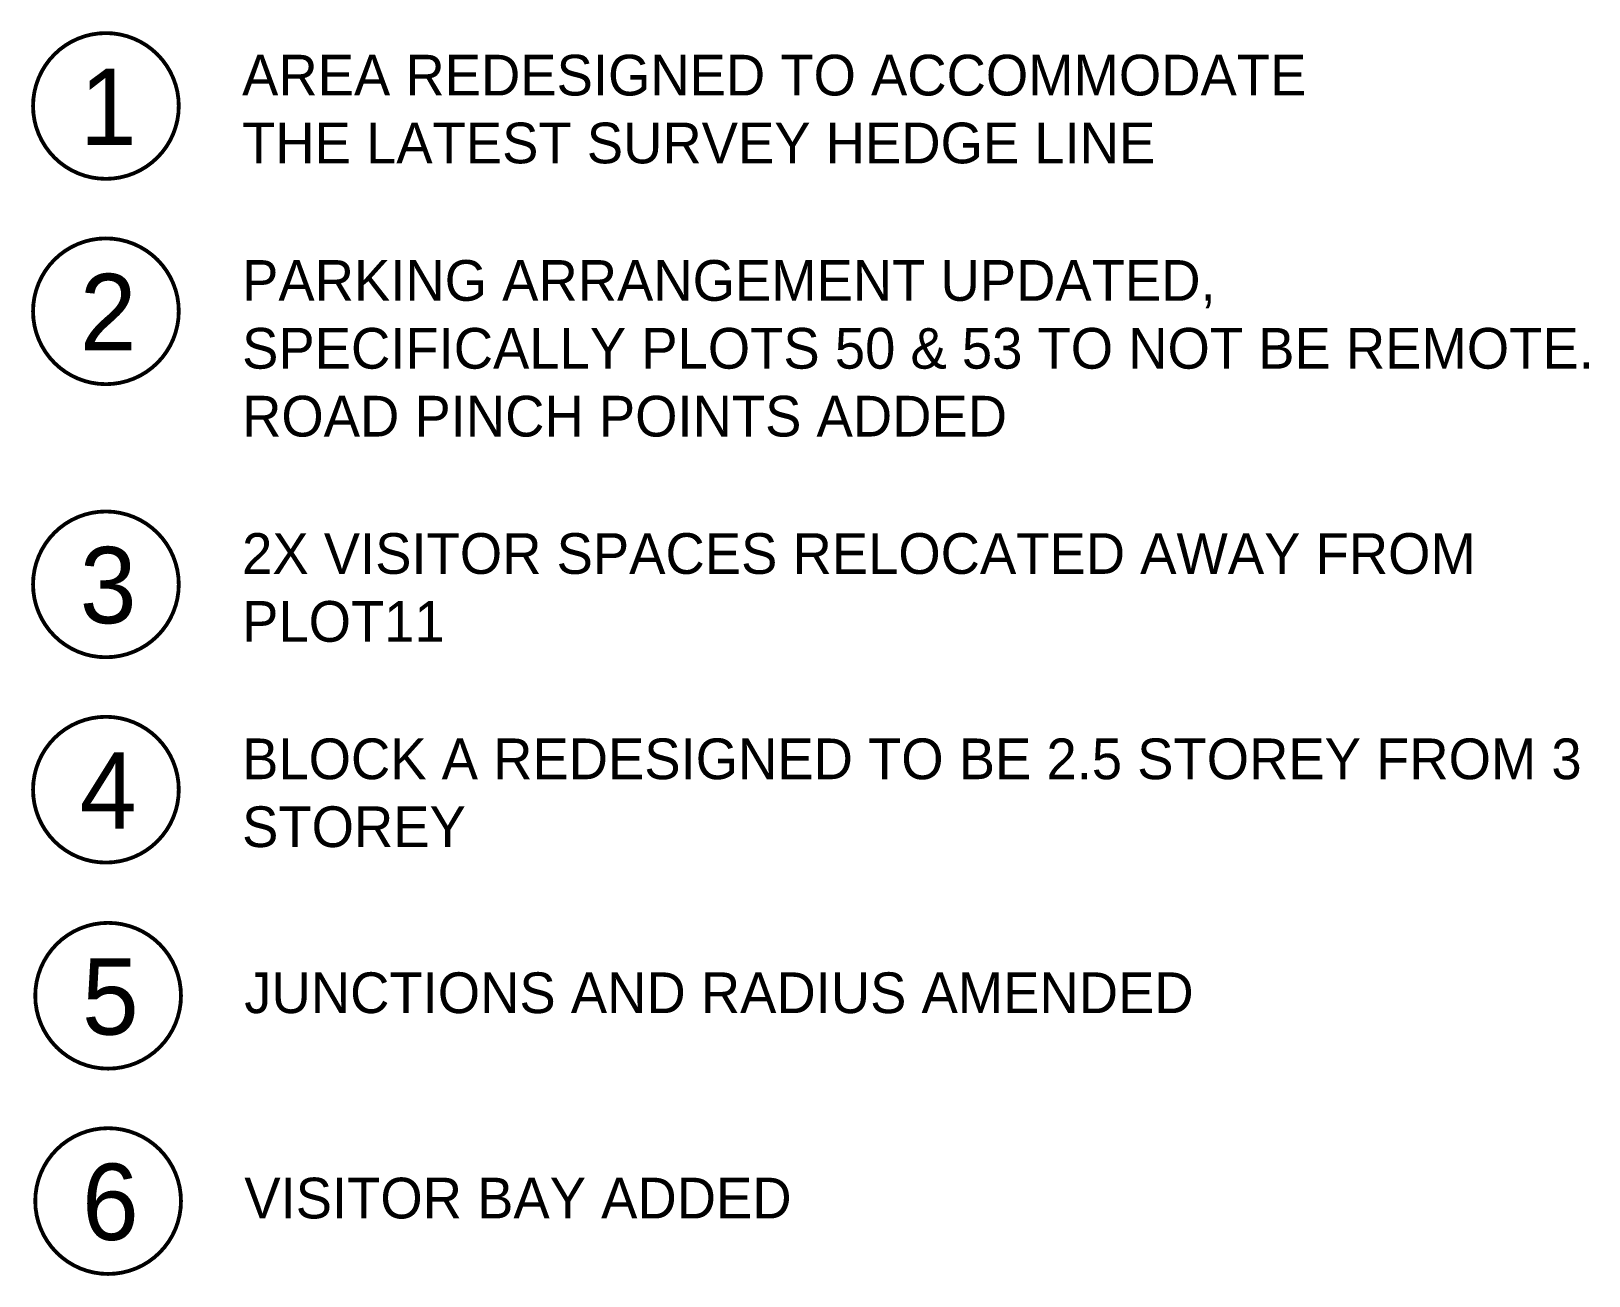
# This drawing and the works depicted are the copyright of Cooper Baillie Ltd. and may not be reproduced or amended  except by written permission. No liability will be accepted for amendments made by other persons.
# Model space of a CAD drawing. Header units: millimetres. Extents: x 417385519 to 419804394, y 187233028 to 187812599.
# Drawn here: x 417385519 to 417462077, y 187233028 to 187294178 of the extents above.
import ezdxf
from ezdxf.enums import TextEntityAlignment as Align

# ---------------------------------------------------------------- set-up
doc = ezdxf.new("R2010")
doc.units = ezdxf.units.MM
doc.header["$LTSCALE"] = 100
doc.layers.add('CB-LEGEND-TEXT', color=251, linetype='Continuous')
doc.layers.add('CB-REVCLOUD', color=10, linetype='Continuous')
doc.styles.add('Cooper Baillie', font='')
doc.styles.get('Cooper Baillie').set_extended_font_data('Gill Sans')

# ---------------------------------------------------------------- blocks, each defined once
blk = doc.blocks.new('CB-P-PLOT-NO')
blk.add_wipeout([(3787, 519), (3772, 759), (3727, 994), (3653, 1222), (3551, 1439), (3422, 1642), (3269, 1826), (3095, 1991), (2901, 2131), (2690, 2247), (2468, 2335), (2235, 2395), (1997, 2425), (1758, 2425), (1520, 2395), (1288, 2335), (1065, 2247), (855, 2131), (661, 1991), (486, 1826), (333, 1642), (205, 1439), (102, 1222), (28, 994), (-17, 759), (-32, 519), (-17, 280), (28, 45), (102, -183), (205, -400), (333, -603), (486, -787), (661, -952), (855, -1092), (1065, -1208), (1288, -1296), (1520, -1356), (1758, -1386), (1997, -1386), (2235, -1356), (2468, -1296), (2690, -1208), (2901, -1092), (3095, -952), (3269, -787), (3422, -603), (3551, -400), (3653, -183), (3727, 45), (3772, 280)])
at = {"layer": 'CB-REVCLOUD', "const_width": 100, "flags": 128}
blk.add_lwpolyline([(-32, 519, 1), (3787, 519, 1)], format="xyb", close=True, dxfattribs=at)
at = {"layer": 'CB-REVCLOUD', "color": 10, "style": 'Cooper Baillie'}
blk.add_attdef('PLOTNO', text='', height=2000, dxfattribs=at).set_placement((1936, 500), align=Align.MIDDLE_CENTER)

msp = doc.modelspace()

# ---------------------------------------------------------------- block references
at = {"xscale": 1.875320679969613, "yscale": 1.875320679969613, "zscale": 1.875320679969613}
for p, values in [((417385672.26, 187289530.02), {'PLOTNO': '1'}), ((417385672.26, 187279442.72), {'PLOTNO': '2'}), ((417385672.26, 187266026.76), {'PLOTNO': '3'}), ((417385672.26, 187255939.46), {'PLOTNO': '4'}), ((417385781.02, 187245815.64), {'PLOTNO': '5'}), ((417385781.02, 187235728.34), {'PLOTNO': '6'})]:
    msp.add_blockref('CB-P-PLOT-NO', p, dxfattribs=at).add_auto_attribs(values)

# ---------------------------------------------------------------- texts
at = {"layer": 'CB-LEGEND-TEXT', "char_height": 2000, "attachment_point": 1, "style": 'Cooper Baillie'}
for s, width, insert in [('AREA REDESIGNED TO ACCOMMODATE THE LATEST SURVEY HEDGE LINE', 57571.2023, (417395886.35, 187293018.37)), ('PARKING ARRANGEMENT UPDATED, SPECIFICALLY PLOTS 50 & 53 TO NOT BE REMOTE.\\PROAD PINCH POINTS ADDED', 66602.719, (417395886.35, 187282931.07)), ('2X VISITOR SPACES RELOCATED AWAY FROM PLOT11', 66602.719, (417395886.35, 187269515.11)), ('BLOCK A REDESIGNED TO BE 2.5 STOREY FROM 3 STOREY', 66602.719, (417395886.35, 187259427.81)), ('JUNCTIONS AND RADIUS AMENDED', 66602.719, (417395995.11, 187247936.48)), ('VISITOR BAY ADDED', 66602.719, (417395995.11, 187237849.19))]:
    msp.add_mtext_dynamic_manual_height_columns(s, width=width, gutter_width=62.5, heights=[0], dxfattribs=dict(at, insert=insert))

doc.saveas('drawing.dxf')
